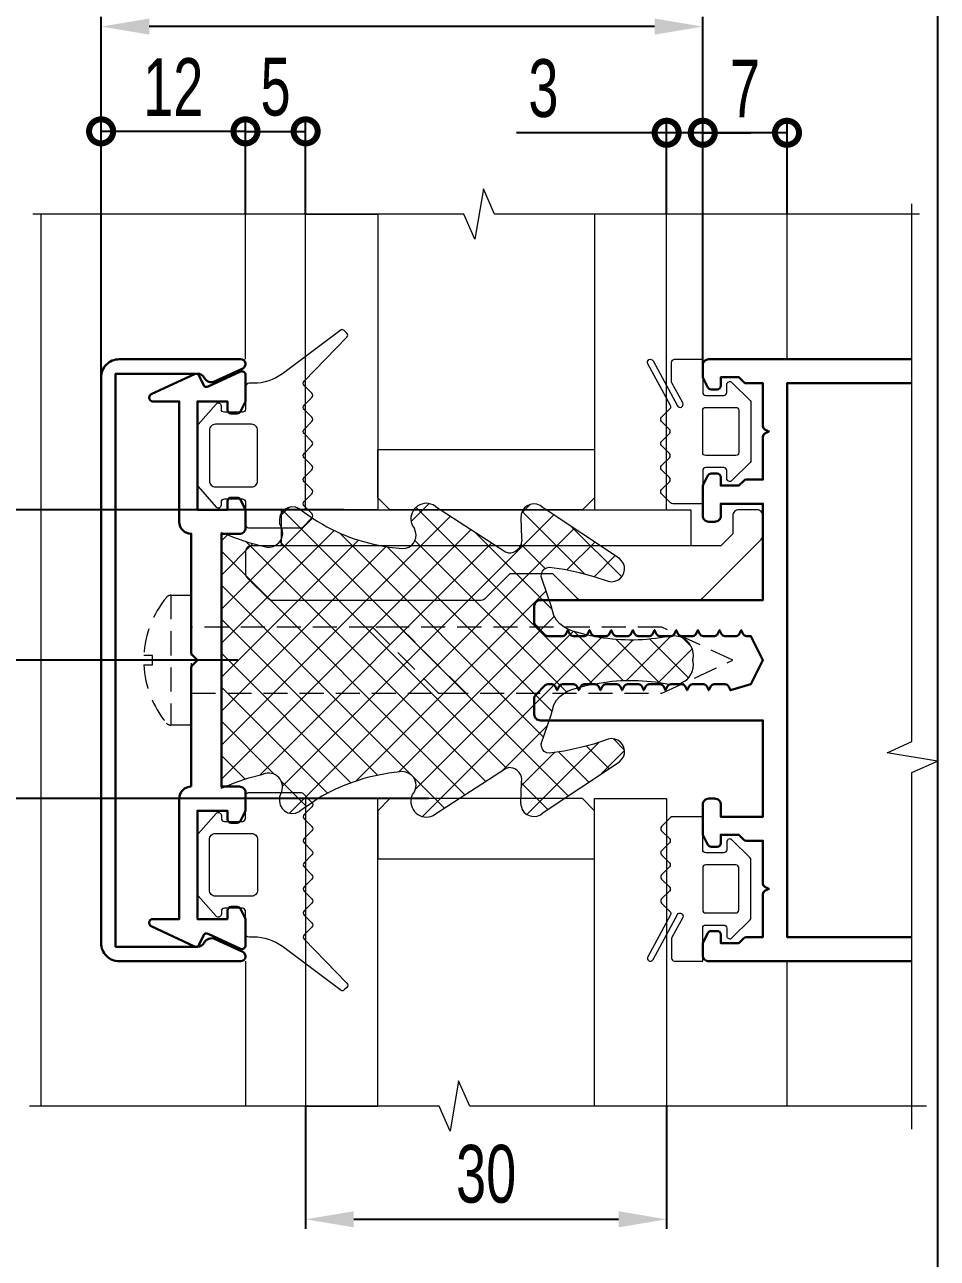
# Model space of a CAD drawing. Extents: x -37 to 8820, y -336 to 478.
# Drawn here: x 3077.6 to 3125, y 200.6 to 264.6 of the extents above; entities that cross this region are included whole.
import ezdxf

# ---------------------------------------------------------------- set-up
doc = ezdxf.new("R2010")
doc.units = 0
doc.header["$LTSCALE"] = 5
doc.linetypes.add('HIDDEN', pattern=[0.375, 0.25, -0.125])
doc.layers.get('0').update_dxf_attribs({"linetype": 'CONTINUOUS', "lineweight": 30})
doc.layers.get('DEFPOINTS').update_dxf_attribs({"linetype": 'CONTINUOUS'})
for name, color, linetype, lineweight in [('2', 3, 'HIDDEN', 13), ('Dimentions', 5, 'CONTINUOUS', 15), ('Glass', 5, 'CONTINUOUS', 20), ('Ал подклад', 7, 'CONTINUOUS', 20), ('Зигзаг', 1, 'CONTINUOUS', 15), ('Конструкции', 252, 'CONTINUOUS', 20), ('Подкладки', 1, 'CONTINUOUS', 20), ('Уплотнители', 1, 'CONTINUOUS', 20), ('Штриховка', 1, 'CONTINUOUS', 5)]:
    doc.layers.add(name, color=color, linetype=linetype, lineweight=lineweight)
doc.layers.add('Скрытые', color=14, linetype='CONTINUOUS', plot=False)
doc.styles.add('3', font='RUSS.SHX', dxfattribs={"width": 0.7, "height": 3})
doc.dimstyles.new('MX1_6', dxfattribs={"dimtxt": 3, "dimasz": 2.5, "dimexe": 0.5, "dimexo": 0, "dimgap": 0.8, "dimtad": 1, "dimlfac": 1.6, "dimdsep": 46, "dimtxsty": '3', "dimcen": 0, "dimclrd": 256, "dimclre": 256, "dimclrt": 256, "dimaunit": 1, "dimadec": 0, "dimazin": 0, "dimtfac": 1, "dimtmove": 0, "dimatfit": 1, "dimfxl": 1, "dimtvp": 1, "dimtolj": 1, "dimtzin": 0, "dimarcsym": 0})

# ---------------------------------------------------------------- blocks, each defined once
blk = doc.blocks.new('_DotSmall')
at = {"color": 0, "linetype": 'ByBlock', "const_width": 0.5}
blk.add_lwpolyline([(-0.0625, 0, 1), (0.0625, 0, 1)], format="xyb", close=True, dxfattribs=at)
blk = doc.blocks.new('*D1304')
at = {"layer": 'DEFPOINTS', "color": 0, "linetype": 'Continuous', "transparency": 16777216}
for p in [(3081.567, 259.094), (3089.067, 254.792), (3081.567, 244.841)]:
    blk.add_point(p, dxfattribs=at)
at = {"layer": 'Dimentions', "linetype": 'Continuous', "lineweight": -2, "transparency": 16777216}
for p, q in [((3081.567, 244.841), (3081.567, 259.594)), ((3089.067, 254.792), (3089.067, 259.594)), ((3089.067, 259.094), (3081.567, 259.094))]:
    blk.add_line(p, q, dxfattribs=at)
at = {"layer": 'Dimentions', "linetype": 'Continuous', "lineweight": -2, "transparency": 16777216, "xscale": 2.5, "yscale": 2.5, "zscale": 2.5, "rotation": 180}
blk.add_blockref('_DotSmall', (3081.567, 259.094), dxfattribs=at)
at = {"layer": 'Dimentions', "linetype": 'Continuous', "lineweight": -2, "transparency": 16777216, "xscale": 2.5, "yscale": 2.5, "zscale": 2.5}
blk.add_blockref('_DotSmall', (3089.067, 259.094), dxfattribs=at)
at = {"layer": 'Dimentions', "linetype": 'Continuous', "transparency": 16777216, "insert": (3085.317, 261.394), "char_height": 3, "attachment_point": 5, "style": '3'}
blk.add_mtext('\\A1;12', dxfattribs=at)
blk = doc.blocks.new('*D1305')
at = {"layer": 'DEFPOINTS', "color": 0, "linetype": 'Continuous', "transparency": 16777216}
for p in [(3112.817, 259.019), (3110.942, 254.792), (3112.817, 246.949)]:
    blk.add_point(p, dxfattribs=at)
at = {"layer": 'Dimentions', "linetype": 'Continuous', "lineweight": -2, "transparency": 16777216}
for p, q in [((3110.942, 254.792), (3110.942, 259.519)), ((3112.817, 246.949), (3112.817, 259.519)), ((3110.942, 259.019), (3103.142, 259.019)), ((3112.817, 259.019), (3110.942, 259.019)), ((3112.817, 259.019), (3115.317, 259.019))]:
    blk.add_line(p, q, dxfattribs=at)
at = {"layer": 'Dimentions', "linetype": 'Continuous', "lineweight": -2, "transparency": 16777216, "xscale": 2.5, "yscale": 2.5, "zscale": 2.5}
blk.add_blockref('_DotSmall', (3110.942, 259.019), dxfattribs=at)
at = {"layer": 'Dimentions', "linetype": 'Continuous', "lineweight": -2, "transparency": 16777216, "xscale": 2.5, "yscale": 2.5, "zscale": 2.5, "rotation": 180}
blk.add_blockref('_DotSmall', (3112.817, 259.019), dxfattribs=at)
at = {"layer": 'Dimentions', "linetype": 'Continuous', "transparency": 16777216, "insert": (3104.542, 261.319), "char_height": 3, "attachment_point": 5, "style": '3'}
blk.add_mtext('\\A1;3', dxfattribs=at)
blk = doc.blocks.new('*D1306')
at = {"layer": 'DEFPOINTS', "color": 0, "linetype": 'Continuous', "transparency": 16777216}
for p in [(3081.567, 264.534), (3112.817, 254.792), (3081.567, 253.528)]:
    blk.add_point(p, dxfattribs=at)
at = {"layer": 'Dimentions', "linetype": 'Continuous', "lineweight": -2, "transparency": 16777216}
for p, q in [((3081.567, 253.528), (3081.567, 265.034)), ((3110.317, 264.534), (3084.067, 264.534)), ((3112.817, 254.792), (3112.817, 265.034))]:
    blk.add_line(p, q, dxfattribs=at)
at = {"layer": 'Dimentions', "linetype": 'Continuous', "transparency": 16777216}
for points in [[(3084.067, 264.95), (3084.067, 264.117), (3081.567, 264.534)], [(3110.317, 264.95), (3110.317, 264.117), (3112.817, 264.534)]]:
    blk.add_solid(points, dxfattribs=at)
at = {"layer": 'Dimentions', "linetype": 'Continuous', "transparency": 16777216, "insert": (3097.192, 266.877), "char_height": 3, "attachment_point": 5, "style": '3'}
blk.add_mtext('\\A1;50', dxfattribs=at)
blk = doc.blocks.new('*D1307')
at = {"layer": 'DEFPOINTS', "color": 0, "linetype": 'Continuous', "transparency": 16777216}
for p in [(3092.192, 208.482), (3110.942, 208.482), (3110.942, 202.608)]:
    blk.add_point(p, dxfattribs=at)
at = {"layer": 'Dimentions', "linetype": 'Continuous', "lineweight": -2, "transparency": 16777216}
for p, q in [((3092.192, 208.482), (3092.192, 202.108)), ((3110.942, 208.482), (3110.942, 202.108)), ((3094.692, 202.608), (3108.442, 202.608))]:
    blk.add_line(p, q, dxfattribs=at)
at = {"layer": 'Dimentions', "linetype": 'Continuous', "transparency": 16777216}
for points in [[(3094.692, 203.025), (3094.692, 202.191), (3092.192, 202.608)], [(3108.442, 203.025), (3108.442, 202.191), (3110.942, 202.608)]]:
    blk.add_solid(points, dxfattribs=at)
at = {"layer": 'Dimentions', "linetype": 'Continuous', "transparency": 16777216, "insert": (3101.567, 204.951), "char_height": 3, "attachment_point": 5, "style": '3'}
blk.add_mtext('\\A1;30', dxfattribs=at)
blk = doc.blocks.new('*D1308')
at = {"layer": 'DEFPOINTS', "color": 0, "linetype": 'Continuous', "transparency": 16777216}
for p in [(3092.192, 259.094), (3089.067, 254.792), (3092.192, 254.792)]:
    blk.add_point(p, dxfattribs=at)
at = {"layer": 'Dimentions', "linetype": 'Continuous', "lineweight": -2, "transparency": 16777216}
for p, q in [((3089.067, 254.792), (3089.067, 259.594)), ((3092.192, 254.792), (3092.192, 259.594)), ((3089.067, 259.094), (3092.192, 259.094))]:
    blk.add_line(p, q, dxfattribs=at)
at = {"layer": 'Dimentions', "linetype": 'Continuous', "lineweight": -2, "transparency": 16777216, "xscale": 2.5, "yscale": 2.5, "zscale": 2.5, "rotation": 180}
blk.add_blockref('_DotSmall', (3089.067, 259.094), dxfattribs=at)
at = {"layer": 'Dimentions', "linetype": 'Continuous', "lineweight": -2, "transparency": 16777216, "xscale": 2.5, "yscale": 2.5, "zscale": 2.5}
blk.add_blockref('_DotSmall', (3092.192, 259.094), dxfattribs=at)
at = {"layer": 'Dimentions', "linetype": 'Continuous', "transparency": 16777216, "insert": (3090.629, 261.394), "char_height": 3, "attachment_point": 5, "style": '3'}
blk.add_mtext('\\A1;5', dxfattribs=at)
blk = doc.blocks.new('*D1309')
at = {"layer": 'DEFPOINTS', "color": 0, "linetype": 'Continuous', "transparency": 16777216}
for p in [(3112.817, 259.019), (3112.817, 254.792), (3117.192, 254.792)]:
    blk.add_point(p, dxfattribs=at)
at = {"layer": 'Dimentions', "linetype": 'Continuous', "lineweight": -2, "transparency": 16777216}
for p, q in [((3112.817, 254.792), (3112.817, 259.519)), ((3117.192, 254.792), (3117.192, 259.519)), ((3117.192, 259.019), (3112.817, 259.019))]:
    blk.add_line(p, q, dxfattribs=at)
at = {"layer": 'Dimentions', "linetype": 'Continuous', "lineweight": -2, "transparency": 16777216, "xscale": 2.5, "yscale": 2.5, "zscale": 2.5, "rotation": 180}
blk.add_blockref('_DotSmall', (3112.817, 259.019), dxfattribs=at)
at = {"layer": 'Dimentions', "linetype": 'Continuous', "lineweight": -2, "transparency": 16777216, "xscale": 2.5, "yscale": 2.5, "zscale": 2.5}
blk.add_blockref('_DotSmall', (3117.192, 259.019), dxfattribs=at)
at = {"layer": 'Dimentions', "linetype": 'Continuous', "transparency": 16777216, "insert": (3115.004, 261.319), "char_height": 3, "attachment_point": 5, "style": '3'}
blk.add_mtext('\\A1;7', dxfattribs=at)
blk = doc.blocks.new('*D1311')
at = {"layer": 'DEFPOINTS', "color": 0, "linetype": 'Continuous', "transparency": 16777216}
for p in [(3073.208, 239.449), (3094.198, 239.449), (3088.676, 231.637)]:
    blk.add_point(p, dxfattribs=at)
at = {"layer": 'Dimentions', "linetype": 'Continuous', "lineweight": -2, "transparency": 16777216}
for p, q in [((3094.198, 239.449), (3072.708, 239.449)), ((3073.208, 234.137), (3073.208, 236.949)), ((3088.676, 231.637), (3072.708, 231.637))]:
    blk.add_line(p, q, dxfattribs=at)
at = {"layer": 'Dimentions', "linetype": 'Continuous', "transparency": 16777216}
for points in [[(3072.791, 236.949), (3073.624, 236.949), (3073.208, 239.449)], [(3072.791, 234.137), (3073.624, 234.137), (3073.208, 231.637)]]:
    blk.add_solid(points, dxfattribs=at)
at = {"layer": 'Dimentions', "linetype": 'Continuous', "transparency": 16777216, "insert": (3070.908, 235.543), "char_height": 3, "attachment_point": 5, "rotation": 90, "style": '3'}
blk.add_mtext('\\A1;12.5', dxfattribs=at)
blk = doc.blocks.new('*D1312')
at = {"layer": 'DEFPOINTS', "color": 0, "linetype": 'Continuous', "transparency": 16777216}
for p in [(3088.676, 231.637), (3073.208, 224.449), (3098.573, 224.449)]:
    blk.add_point(p, dxfattribs=at)
at = {"layer": 'Dimentions', "linetype": 'Continuous', "lineweight": -2, "transparency": 16777216}
for p, q in [((3088.676, 231.637), (3072.708, 231.637)), ((3073.208, 229.137), (3073.208, 226.949)), ((3098.573, 224.449), (3072.708, 224.449))]:
    blk.add_line(p, q, dxfattribs=at)
at = {"layer": 'Dimentions', "linetype": 'Continuous', "transparency": 16777216}
for points in [[(3072.791, 229.137), (3073.624, 229.137), (3073.208, 231.637)], [(3072.791, 226.949), (3073.624, 226.949), (3073.208, 224.449)]]:
    blk.add_solid(points, dxfattribs=at)
at = {"layer": 'Dimentions', "linetype": 'Continuous', "transparency": 16777216, "insert": (3070.908, 228.043), "char_height": 3, "attachment_point": 5, "rotation": 90, "style": '3'}
blk.add_mtext('\\A1;11.5', dxfattribs=at)
blk = doc.blocks.new('1')
at = {"layer": 'Уплотнители'}
blk.add_line((0, -6.638), (0, 6.638), dxfattribs=at)
for points in [[(4.054, 7.863), (4.19, 7.754), (4.775, 7.346)], [(11.114, 7.985), (14.746, 5.618), (14.909, 5.577)], [(20.786, 5.156), (20.677, 5.278), (16.719, 7.904)], [(3.02, 7.101), (3.088, 6.938), (3.156, 6.747)], [(9.862, 7.169), (9.93, 6.979), (10.026, 6.829)], [(15.562, 7.563), (15.549, 7.373), (15.589, 6.353), (15.603, 6.19)], [(15.549, 7.373), (15.549, 7.359)], [(0, 6.638), (0.707, 6.353), (1.428, 6.108), (2.163, 5.917), (2.353, 5.863)], [(8.693, 5.863), (9.4, 5.795), (9.577, 5.809)], [(15.589, 6.353), (15.589, 6.339)], [(14.746, 5.618), (14.746, 5.605)], [(24.513, -0.231), (24.486, 0), (24.513, 0.231)], [(24.486, 0), (24.486, -0.014)], [(17.263, -2.313), (17.263, -2.326)], [(16.95, -3.333), (16.95, -3.346)], [(16.61, -4.339), (16.61, -4.353)], [(11.114, -7.985), (14.746, -5.618), (14.909, -5.577)], [(16.719, -7.904), (20.677, -5.278), (20.786, -5.156)], [(0, -6.638), (0.707, -6.353), (1.428, -6.108), (2.163, -5.917)], [(9.577, -5.809), (9.4, -5.781), (8.693, -5.863)], [(15.562, -7.563), (15.549, -7.373), (15.589, -6.353), (15.603, -6.176)], [(15.589, -6.353), (15.589, -6.366)], [(3.088, -6.938), (3.088, -6.924), (3.02, -7.101)], [(9.862, -7.169), (9.93, -6.979), (10.026, -6.829)], [(4.775, -7.346), (4.19, -7.754), (4.054, -7.863)], [(15.549, -7.373), (15.549, -7.387)]]:
    blk.add_lwpolyline(points, dxfattribs=at)
for points in [[(23.724, 1.238), (23.493, 1.265), (23.262, 1.238), (22.541, 1.129, -0.091156), (18.95, 1.32), (18.256, 1.51), (18.011, 1.592), (17.78, 1.728), (17.576, 1.891), (17.399, 2.081), (17.263, 2.313), (17.127, 2.83), (16.95, 3.333), (16.61, 4.339), (16.623, 4.489), (16.678, 4.625), (16.759, 4.734), (16.895, 4.802), (17.031, 4.829), (17.807, 4.72), (18.582, 4.557), (19.344, 4.353), (20.092, 4.095), (20.255, 4.067), (20.432, 4.095)], [(20.432, -4.095), (20.255, -4.067), (20.092, -4.095), (19.344, -4.353), (18.582, -4.557), (17.807, -4.72), (17.031, -4.829), (16.895, -4.802), (16.759, -4.734), (16.678, -4.612), (16.623, -4.489), (16.61, -4.339), (16.95, -3.333), (17.127, -2.83), (17.263, -2.313), (17.399, -2.081), (17.576, -1.891), (17.78, -1.728), (18.011, -1.592), (18.256, -1.51), (18.95, -1.32, -0.091156), (22.541, -1.129), (23.262, -1.238), (23.493, -1.265), (23.724, -1.238)]]:
    blk.add_lwpolyline(points, format="xyb", dxfattribs=at)
blk.add_arc((2.448, -6.584), 0.725, 331.99667, 113.16431, dxfattribs=at)
for points in [[(11.114, 7.985), (10.515, 8.44), (9.696, 7.86), (9.862, 7.169)], [(4.054, 7.863), (3.483, 8.167), (2.913, 7.721), (3.02, 7.101)], [(16.719, 7.904), (16.304, 8.307), (15.684, 8.116), (15.562, 7.563)], [(4.775, 7.346), (6.039, 6.535), (7.216, 6.114), (8.693, 5.863)], [(2.353, 5.863), (2.82, 5.791), (3.304, 6.274), (3.156, 6.747)], [(9.577, 5.809), (10.023, 5.934), (10.241, 6.419), (10.026, 6.829)], [(14.909, 5.577), (15.253, 5.547), (15.604, 5.837), (15.603, 6.19)], [(20.432, 4.095), (20.887, 4.194), (21.117, 4.806), (20.786, 5.156)], [(24.513, 0.231), (24.529, 0.69), (24.164, 1.159), (23.724, 1.238)], [(23.724, -1.238), (24.2, -1.106), (24.509, -0.733), (24.513, -0.231)], [(20.786, -5.156), (21.117, -4.806), (20.887, -4.194), (20.432, -4.095)], [(15.603, -6.176), (15.595, -5.83), (15.248, -5.548), (14.909, -5.577)], [(8.693, -5.863), (7.303, -6.095), (5.949, -6.556), (4.775, -7.346)], [(10.026, -6.829), (10.234, -6.412), (10.041, -5.944), (9.577, -5.809)], [(3.02, -7.101), (2.913, -7.721), (3.483, -8.167), (4.054, -7.863)], [(9.862, -7.169), (9.696, -7.86), (10.515, -8.44), (11.114, -7.985)], [(15.562, -7.563), (15.655, -8.105), (16.342, -8.292), (16.719, -7.904)]]:
    blk.add_open_spline(points, degree=3, dxfattribs=at)
blk = doc.blocks.new('*D228')
at = {"layer": 'DEFPOINTS', "color": 0, "linetype": 'Continuous', "transparency": 16777216}
for p in [(3088.676, 231.637), (3073.208, 224.449), (3090.942, 224.449)]:
    blk.add_point(p, dxfattribs=at)
at = {"layer": 'Dimentions', "linetype": 'Continuous', "lineweight": -2, "transparency": 16777216}
for p, q in [((3088.676, 231.637), (3072.708, 231.637)), ((3073.208, 229.137), (3073.208, 226.949)), ((3090.942, 224.449), (3072.708, 224.449))]:
    blk.add_line(p, q, dxfattribs=at)
at = {"layer": 'Dimentions', "linetype": 'Continuous', "transparency": 16777216}
for points in [[(3072.791, 229.137), (3073.624, 229.137), (3073.208, 231.637)], [(3072.791, 226.949), (3073.624, 226.949), (3073.208, 224.449)]]:
    blk.add_solid(points, dxfattribs=at)
at = {"layer": 'Dimentions', "linetype": 'Continuous', "transparency": 16777216, "insert": (3070.908, 228.043), "char_height": 3, "attachment_point": 5, "rotation": 90, "style": '3'}
blk.add_mtext('\\A1;11.5', dxfattribs=at)

msp = doc.modelspace()

# ---------------------------------------------------------------- hatches: boundary and pattern name
at = {"layer": 'Штриховка', "lineweight": 5}
h = msp.add_hatch(dxfattribs=at)
h.set_pattern_fill('NET', color=256, scale=10, angle=45, style=0)
h.set_pattern_definition([(45, (-4016.2168, 2373.9104), (-0.88388348, 0.88388348), []), (135, (-4016.2168, 2373.9104), (-0.88388348, -0.88388348), [])])
edge = h.paths.add_edge_path()
edge.add_spline(control_points=[(3112.3303, 231.8682), (3112.3461, 232.3273), (3111.9813, 232.7964), (3111.5413, 232.8749)], knot_values=[0, 0, 0, 0, 1, 1, 1, 1], degree=3, periodic=0)
edge.add_line((3111.5413, 232.8749), (3111.31, 232.9021))
edge.add_line((3111.31, 232.9021), (3111.0788, 232.8749))
edge.add_line((3111.0788, 232.8749), (3110.3578, 232.766))
edge.add_arc((3109.0801, 242.6288), 9.9451, 256.547552, 277.381309, ccw=False)
edge.add_line((3106.7665, 232.9565), (3106.0727, 233.1469))
edge.add_line((3106.0727, 233.1469), (3105.8279, 233.2285))
edge.add_line((3105.8279, 233.2285), (3105.5966, 233.3646))
edge.add_line((3105.5966, 233.3646), (3105.3925, 233.5278))
edge.add_line((3105.3925, 233.5278), (3105.2157, 233.7183))
edge.add_line((3105.2157, 233.7183), (3105.0797, 233.9495))
edge.add_line((3105.0797, 233.9495), (3104.9436, 234.4665))
edge.add_line((3104.9436, 234.4665), (3104.7668, 234.9698))
edge.add_line((3104.7668, 234.9698), (3104.4267, 235.9764))
edge.add_line((3104.4267, 235.9764), (3104.4403, 236.1261))
edge.add_line((3104.4403, 236.1261), (3104.4947, 236.2621))
edge.add_line((3104.4947, 236.2621), (3104.5763, 236.3709))
edge.add_line((3104.5763, 236.3709), (3104.7124, 236.4389))
edge.add_line((3104.7124, 236.4389), (3104.8484, 236.4662))
edge.add_line((3104.8484, 236.4662), (3105.6238, 236.3573))
edge.add_line((3105.6238, 236.3573), (3106.3992, 236.1941))
edge.add_line((3106.3992, 236.1941), (3107.161, 235.99))
edge.add_line((3107.161, 235.99), (3107.9092, 235.7316))
edge.add_line((3107.9092, 235.7316), (3108.0724, 235.7044))
edge.add_line((3108.0724, 235.7044), (3108.2493, 235.7316))
edge.add_spline(control_points=[(3108.2493, 235.7316), (3108.7041, 235.8306), (3108.9335, 236.4426), (3108.6029, 236.7926)], knot_values=[0, 0, 0, 0, 1, 1, 1, 1], degree=3, periodic=0)
edge.add_line((3108.6029, 236.7926), (3108.4941, 236.9151))
edge.add_line((3108.4941, 236.9151), (3104.5355, 239.5405))
edge.add_spline(control_points=[(3104.5355, 239.5405), (3104.1206, 239.9443), (3103.5005, 239.7527), (3103.3792, 239.2004)], knot_values=[0, 0, 0, 0, 1, 1, 1, 1], degree=3, periodic=0)
edge.add_line((3103.3792, 239.2004), (3103.3656, 239.01))
edge.add_line((3103.3656, 239.01), (3103.4065, 237.9897))
edge.add_line((3103.4065, 237.9897), (3103.4201, 237.8265))
edge.add_spline(control_points=[(3103.4201, 237.8265), (3103.4214, 237.4744), (3103.0698, 237.1842), (3102.7263, 237.2143)], knot_values=[0, 0, 0, 0, 1, 1, 1, 1], degree=3, periodic=0)
edge.add_line((3102.7397, 237.211), (3102.563, 237.2551))
edge.add_line((3102.563, 237.2551), (3098.9309, 239.6221))
edge.add_spline(control_points=[(3098.9309, 239.6221), (3098.3319, 240.0767), (3097.5132, 239.497), (3097.6794, 238.8059)], knot_values=[0, 0, 0, 0, 1, 1, 1, 1], degree=3, periodic=0)
edge.add_line((3097.6794, 238.8059), (3097.7474, 238.6155))
edge.add_line((3097.7474, 238.6155), (3097.8427, 238.4658))
edge.add_spline(control_points=[(3097.8427, 238.4658), (3098.0578, 238.0555), (3097.8402, 237.5707), (3097.3938, 237.4456)], knot_values=[0, 0, 0, 0, 1, 1, 1, 1], degree=3, periodic=0)
edge.add_line((3097.4052, 237.4465), (3097.2169, 237.432))
edge.add_line((3097.2169, 237.432), (3096.5095, 237.5))
edge.add_spline(control_points=[(3096.5095, 237.5), (3095.0333, 237.7508), (3093.856, 238.1722), (3092.5918, 238.9828)], knot_values=[0, 0, 0, 0, 1, 1, 1, 1], degree=3, periodic=0)
edge.add_line((3092.5918, 238.9828), (3092.0068, 239.3909))
edge.add_line((3092.0068, 239.3909), (3091.8708, 239.4997))
edge.add_spline(control_points=[(3091.8708, 239.4997), (3091.2997, 239.8035), (3090.7301, 239.3578), (3090.8369, 238.7379)], knot_values=[0, 0, 0, 0, 1, 1, 1, 1], degree=3, periodic=0)
edge.add_line((3090.8369, 238.7379), (3090.9049, 238.5747))
edge.add_line((3090.9049, 238.5747), (3090.973, 238.3842))
edge.add_spline(control_points=[(3090.973, 238.3842), (3091.121, 237.9111), (3090.6374, 237.4277), (3090.1704, 237.5)], knot_values=[0, 0, 0, 0, 1, 1, 1, 1], degree=3, periodic=0)
edge.add_line((3090.1849, 237.4959), (3089.9799, 237.5544))
edge.add_line((3089.9799, 237.5544), (3089.2453, 237.7449))
edge.add_line((3089.2453, 237.7449), (3088.5244, 237.9897))
edge.add_line((3088.5244, 237.9897), (3087.817, 238.2754))
edge.add_line((3087.817, 238.2754), (3087.817, 224.9985))
edge.add_line((3087.817, 224.9985), (3088.5244, 225.2842))
edge.add_line((3088.5244, 225.2842), (3089.2453, 225.529))
edge.add_line((3089.2453, 225.529), (3089.9799, 225.7195))
edge.add_arc((3090.265, 225.0531), 0.7248, -28.003331, 113.164313, ccw=False)
edge.add_line((3090.9049, 224.7128), (3090.8369, 224.536))
edge.add_spline(control_points=[(3090.8369, 224.536), (3090.7301, 223.9161), (3091.2997, 223.4704), (3091.8708, 223.7742)], knot_values=[0, 0, 0, 0, 1, 1, 1, 1], degree=3, periodic=0)
edge.add_line((3091.8708, 223.7742), (3092.0068, 223.883))
edge.add_line((3092.0068, 223.883), (3092.5918, 224.2911))
edge.add_spline(control_points=[(3092.5918, 224.2911), (3093.7662, 225.081), (3095.1204, 225.5424), (3096.5095, 225.7739)], knot_values=[0, 0, 0, 0, 1, 1, 1, 1], degree=3, periodic=0)
edge.add_line((3096.5095, 225.7739), (3097.2169, 225.8555))
edge.add_line((3097.2169, 225.8555), (3097.3938, 225.8283))
edge.add_spline(control_points=[(3097.3938, 225.8283), (3097.8581, 225.6925), (3098.0513, 225.2252), (3097.8427, 224.808)], knot_values=[0, 0, 0, 0, 1, 1, 1, 1], degree=3, periodic=0)
edge.add_line((3097.8514, 224.8218), (3097.7474, 224.6584))
edge.add_line((3097.7474, 224.6584), (3097.6794, 224.468))
edge.add_spline(control_points=[(3097.6794, 224.468), (3097.5132, 223.7769), (3098.3319, 223.1972), (3098.9309, 223.6518)], knot_values=[0, 0, 0, 0, 1, 1, 1, 1], degree=3, periodic=0)
edge.add_line((3098.9309, 223.6518), (3102.563, 226.0188))
edge.add_line((3102.563, 226.0188), (3102.7263, 226.0596))
edge.add_spline(control_points=[(3102.7263, 226.0596), (3103.0655, 226.0893), (3103.4119, 225.8072), (3103.4201, 225.461)], knot_values=[0, 0, 0, 0, 1, 1, 1, 1], degree=3, periodic=0)
edge.add_line((3103.4215, 225.48), (3103.4065, 225.2842))
edge.add_line((3103.4065, 225.2842), (3103.3656, 224.2639))
edge.add_line((3103.3656, 224.2639), (3103.3792, 224.0735))
edge.add_spline(control_points=[(3103.3792, 224.0735), (3103.4722, 223.5321), (3104.1587, 223.345), (3104.5355, 223.7334)], knot_values=[0, 0, 0, 0, 1, 1, 1, 1], degree=3, periodic=0)
edge.add_line((3104.5355, 223.7334), (3108.4941, 226.3588))
edge.add_line((3108.4941, 226.3588), (3108.6029, 226.4813))
edge.add_spline(control_points=[(3108.6029, 226.4813), (3108.9335, 226.8313), (3108.7041, 227.4433), (3108.2493, 227.5423)], knot_values=[0, 0, 0, 0, 1, 1, 1, 1], degree=3, periodic=0)
edge.add_line((3108.2493, 227.5423), (3108.0724, 227.5695))
edge.add_line((3108.0724, 227.5695), (3107.9092, 227.5423))
edge.add_line((3107.9092, 227.5423), (3107.161, 227.2839))
edge.add_line((3107.161, 227.2839), (3106.3992, 227.0798))
edge.add_line((3106.3992, 227.0798), (3105.6238, 226.9166))
edge.add_line((3105.6238, 226.9166), (3104.8484, 226.8077))
edge.add_line((3104.8484, 226.8077), (3104.7124, 226.835))
edge.add_line((3104.7124, 226.835), (3104.5763, 226.903))
edge.add_line((3104.5763, 226.903), (3104.4947, 227.0254))
edge.add_line((3104.4947, 227.0254), (3104.4403, 227.1478))
edge.add_line((3104.4403, 227.1478), (3104.4267, 227.2975))
edge.add_line((3104.4267, 227.2975), (3104.7668, 228.3041))
edge.add_line((3104.7668, 228.3041), (3104.9436, 228.8074))
edge.add_line((3104.9436, 228.8074), (3105.0797, 229.3244))
edge.add_line((3105.0797, 229.3244), (3105.2157, 229.5556))
edge.add_line((3105.2157, 229.5556), (3105.3925, 229.7461))
edge.add_line((3105.3925, 229.7461), (3105.5966, 229.9093))
edge.add_line((3105.5966, 229.9093), (3105.8279, 230.0454))
edge.add_line((3105.8279, 230.0454), (3106.0727, 230.127))
edge.add_line((3106.0727, 230.127), (3106.7665, 230.3174))
edge.add_arc((3109.0801, 220.6451), 9.9451, 82.618691, 103.452448, ccw=False)
edge.add_line((3110.3578, 230.5079), (3111.0788, 230.399))
edge.add_line((3111.0788, 230.399), (3111.31, 230.3718))
edge.add_line((3111.31, 230.3718), (3111.5413, 230.399))
edge.add_spline(control_points=[(3111.5413, 230.399), (3112.0165, 230.5314), (3112.3257, 230.9042), (3112.3303, 231.4057)], knot_values=[0, 0, 0, 0, 1, 1, 1, 1], degree=3, periodic=0)
edge.add_line((3112.3303, 231.4057), (3112.3031, 231.6369))
edge.add_line((3112.3031, 231.6369), (3112.3303, 231.8682))

# ---------------------------------------------------------------- linework, layer by layer
for points in [[(3081.567, 216.9494), (3081.567, 246.3244, -0.4142136), (3082.5045, 247.2619), (3088.817, 247.2619, -0.8025849), (3088.9226, 246.7854), (3087.486, 246.1154, -0.4015594), (3086.9129, 246.31, 0.2797393), (3086.5803, 246.5119), (3082.317, 246.5119), (3082.317, 216.7619), (3086.5803, 216.7619, 0.2797393), (3086.9129, 216.9639, -0.4015594), (3087.486, 217.1585), (3088.9226, 216.4885, -0.8025849), (3088.817, 216.0119), (3082.5045, 216.0119, -0.4142136)], [(3081.567, 216.9494), (3081.567, 246.3244, -0.4142136), (3082.5045, 247.2619), (3088.817, 247.2619, -0.8025849), (3088.9226, 246.7854), (3087.486, 246.1154, -0.4015594), (3086.9129, 246.31, 0.2797393), (3086.5803, 246.5119), (3082.317, 246.5119), (3082.317, 216.7619), (3086.5803, 216.7619, 0.2797393), (3086.9129, 216.9639, -0.4015594), (3087.486, 217.1585), (3088.9226, 216.4885, -0.8025849), (3088.817, 216.0119), (3082.5045, 216.0119, -0.4142136)], [(3086.2545, 225.0744), (3086.2545, 231.2468, -0.1989124), (3086.3094, 231.3794), (3086.567, 231.6369), (3086.3094, 231.8945, -0.1989124), (3086.2545, 232.0271), (3086.2545, 238.1994, -0.4142136), (3085.6295, 238.8244), (3085.6295, 245.0744), (3084.2545, 245.0744, -0.4142136), (3084.067, 245.2619), (3084.067, 245.2809, -0.2914734), (3084.1752, 245.4509), (3086.413, 246.4944, -0.4142136), (3086.6622, 246.4037), (3086.8822, 245.9319, 0.4142136), (3087.1314, 245.8412), (3088.8002, 246.6194, -0.5486188), (3089.067, 246.4494), (3089.067, 245.1187, -0.1164338), (3089.0472, 245.0349), (3088.8063, 244.5531, -0.284079), (3088.6386, 244.4494), (3088.317, 244.4494, -0.4142136), (3088.1295, 244.6369), (3088.1295, 245.0744), (3086.567, 245.0744), (3086.567, 239.4494), (3088.1295, 239.4494), (3088.1295, 239.8869, -0.4142136), (3088.317, 240.0744), (3088.6386, 240.0744, -0.284079), (3088.8063, 239.9708), (3089.0472, 239.489, -0.1164338), (3089.067, 239.4052), (3089.067, 238.5119, -0.4142136), (3088.7545, 238.1994), (3087.817, 238.1994), (3087.817, 225.0744), (3088.7545, 225.0744, -0.4142136), (3089.067, 224.7619), (3089.067, 223.8687, -0.1164338), (3089.0472, 223.7849), (3088.8063, 223.3031, -0.284079), (3088.6386, 223.1994), (3088.317, 223.1994, -0.4142136), (3088.1295, 223.3869), (3088.1295, 223.8244), (3086.567, 223.8244), (3086.567, 218.1994), (3088.1295, 218.1994), (3088.1295, 218.6369, -0.4142136), (3088.317, 218.8244), (3088.6386, 218.8244, -0.284079), (3088.8063, 218.7208), (3089.0472, 218.239, -0.1164338), (3089.067, 218.1552), (3089.067, 216.8244, -0.5486188), (3088.8002, 216.6545), (3087.1314, 217.4327, 0.4142136), (3086.8822, 217.342), (3086.6622, 216.8702, -0.4142136), (3086.413, 216.7795), (3084.1752, 217.823, -0.2914734), (3084.067, 217.993), (3084.067, 218.0119, -0.4142136), (3084.2545, 218.1994), (3085.6295, 218.1994), (3085.6295, 224.4494, -0.4142136)], [(3086.2545, 225.0744), (3086.2545, 231.2468, -0.1989124), (3086.3094, 231.3794), (3086.567, 231.6369), (3086.3094, 231.8945, -0.1989124), (3086.2545, 232.0271), (3086.2545, 238.1994, -0.4142136), (3085.6295, 238.8244), (3085.6295, 245.0744), (3084.2545, 245.0744, -0.4142136), (3084.067, 245.2619), (3084.067, 245.2809, -0.2914734), (3084.1752, 245.4509), (3086.413, 246.4944, -0.4142136), (3086.6622, 246.4037), (3086.8822, 245.9319, 0.4142136), (3087.1314, 245.8412), (3088.8002, 246.6194, -0.5486188), (3089.067, 246.4494), (3089.067, 245.1187, -0.1164338), (3089.0472, 245.0349), (3088.8063, 244.5531, -0.284079), (3088.6386, 244.4494), (3088.317, 244.4494, -0.4142136), (3088.1295, 244.6369), (3088.1295, 245.0744), (3086.567, 245.0744), (3086.567, 239.4494), (3088.1295, 239.4494), (3088.1295, 239.8869, -0.4142136), (3088.317, 240.0744), (3088.6386, 240.0744, -0.284079), (3088.8063, 239.9708), (3089.0472, 239.489, -0.1164338), (3089.067, 239.4052), (3089.067, 238.5119, -0.4142136), (3088.7545, 238.1994), (3087.817, 238.1994), (3087.817, 225.0744), (3088.7545, 225.0744, -0.4142136), (3089.067, 224.7619), (3089.067, 223.8687, -0.1164338), (3089.0472, 223.7849), (3088.8063, 223.3031, -0.284079), (3088.6386, 223.1994), (3088.317, 223.1994, -0.4142136), (3088.1295, 223.3869), (3088.1295, 223.8244), (3086.567, 223.8244), (3086.567, 218.1994), (3088.1295, 218.1994), (3088.1295, 218.6369, -0.4142136), (3088.317, 218.8244), (3088.6386, 218.8244, -0.284079), (3088.8063, 218.7208), (3089.0472, 218.239, -0.1164338), (3089.067, 218.1552), (3089.067, 216.8244, -0.5486188), (3088.8002, 216.6545), (3087.1314, 217.4327, 0.4142136), (3086.8822, 217.342), (3086.6622, 216.8702, -0.4142136), (3086.413, 216.7795), (3084.1752, 217.823, -0.2914734), (3084.067, 217.993), (3084.067, 218.0119, -0.4142136), (3084.2545, 218.1994), (3085.6295, 218.1994), (3085.6295, 224.4494, -0.4142136)]]:
    msp.add_lwpolyline(points, format="xyb", close=True)
msp.add_lwpolyline([(3123.6821, 216.0119), (3113.1295, 216.0119, -0.4142136), (3112.817, 216.3244), (3112.817, 216.9052, -0.1164338), (3112.8368, 216.989), (3113.0777, 217.4708, -0.284079), (3113.2454, 217.5744), (3113.567, 217.5744, -0.4142136), (3113.7545, 217.3869), (3113.7545, 216.9494), (3114.692, 216.9494), (3114.9496, 217.207, -0.1989124), (3115.0821, 217.2619), (3115.942, 217.2619), (3115.942, 219.4898, -0.284079), (3116.0456, 219.6575), (3116.2545, 219.7619), (3116.0456, 219.8664, -0.284079), (3115.942, 220.0341), (3115.942, 222.2619), (3115.0821, 222.2619, -0.1989124), (3114.9496, 222.3169), (3114.692, 222.5744), (3113.7545, 222.5744), (3113.7545, 222.1369, -0.4142136), (3113.567, 221.9494), (3113.2454, 221.9494, -0.284079), (3113.0777, 222.0531), (3112.8368, 222.5349, -0.1164338), (3112.817, 222.6187), (3112.817, 224.1369, -0.4142136), (3113.1295, 224.4494), (3113.442, 224.4494, -0.4142136), (3113.7545, 224.1369), (3113.7545, 223.5119), (3115.942, 223.5119), (3115.942, 228.5119), (3104.3795, 228.5119, -0.4142136), (3104.067, 228.8244), (3104.067, 229.6843, -0.1989124), (3104.1219, 229.8169), (3104.6371, 230.332, -0.1989124), (3104.7696, 230.3869), (3104.9823, 230.3869, -0.284079), (3105.15, 230.2833), (3105.2545, 230.0744), (3105.3589, 230.2833, -0.284079), (3105.5266, 230.3869), (3106.1073, 230.3869, -0.284079), (3106.275, 230.2833), (3106.3795, 230.0744), (3106.4839, 230.2833, -0.284079), (3106.6516, 230.3869), (3107.2323, 230.3869, -0.284079), (3107.4, 230.2833), (3107.5045, 230.0744), (3107.6089, 230.2833, -0.284079), (3107.7766, 230.3869), (3108.3573, 230.3869, -0.284079), (3108.525, 230.2833), (3108.6295, 230.0744), (3108.7339, 230.2833, -0.284079), (3108.9016, 230.3869), (3109.4823, 230.3869, -0.284079), (3109.65, 230.2833), (3109.7545, 230.0744), (3109.8589, 230.2833, -0.284079), (3110.0266, 230.3869), (3110.6073, 230.3869, -0.284079), (3110.775, 230.2833), (3110.8795, 230.0744), (3110.9839, 230.2833, -0.284079), (3111.1516, 230.3869), (3111.7323, 230.3869, -0.284079), (3111.9, 230.2833), (3112.0045, 230.0744), (3112.1089, 230.2833, -0.284079), (3112.2766, 230.3869), (3112.8573, 230.3869, -0.284079), (3113.025, 230.2833), (3113.1295, 230.0744), (3113.2339, 230.2833, -0.284079), (3113.4016, 230.3869), (3113.9823, 230.3869, -0.284079), (3114.15, 230.2833), (3114.2545, 230.0744), (3115.317, 230.3869), (3115.942, 231.6369), (3115.317, 232.8869), (3115.0891, 232.8869, -0.284079), (3114.9214, 232.9906), (3114.817, 233.1994), (3114.7125, 232.9906, -0.284079), (3114.5448, 232.8869), (3113.9641, 232.8869, -0.284079), (3113.7964, 232.9906), (3113.692, 233.1994), (3113.5875, 232.9906, -0.284079), (3113.4198, 232.8869), (3112.8391, 232.8869, -0.284079), (3112.6714, 232.9906), (3112.567, 233.1994), (3112.4625, 232.9906, -0.284079), (3112.2948, 232.8869), (3111.7141, 232.8869, -0.284079), (3111.5464, 232.9906), (3111.442, 233.1994), (3111.3375, 232.9906, -0.284079), (3111.1698, 232.8869), (3110.5891, 232.8869, -0.284079), (3110.4214, 232.9906), (3110.317, 233.1994), (3110.2125, 232.9906, -0.284079), (3110.0448, 232.8869), (3109.4641, 232.8869, -0.284079), (3109.2964, 232.9906), (3109.192, 233.1994), (3109.0875, 232.9906, -0.284079), (3108.9198, 232.8869), (3108.3391, 232.8869, -0.284079), (3108.1714, 232.9906), (3108.067, 233.1994), (3107.9625, 232.9906, -0.284079), (3107.7948, 232.8869), (3107.2141, 232.8869, -0.284079), (3107.0464, 232.9906), (3106.942, 233.1994), (3106.8375, 232.9906, -0.284079), (3106.6698, 232.8869), (3106.0891, 232.8869, -0.284079), (3105.9214, 232.9906), (3105.817, 233.1994), (3105.7125, 232.9906, -0.284079), (3105.5448, 232.8869), (3104.7696, 232.8869, -0.1989124), (3104.6371, 232.9419), (3104.1219, 233.457, -0.1989124), (3104.067, 233.5896), (3104.067, 234.4494, -0.4142136), (3104.3795, 234.7619), (3115.942, 234.7619), (3115.942, 239.7619), (3113.7545, 239.7619), (3113.7545, 239.1369, -0.4142136), (3113.442, 238.8244), (3113.1295, 238.8244, -0.4142136), (3112.817, 239.1369), (3112.817, 240.6552, -0.1164338), (3112.8368, 240.739), (3113.0777, 241.2208, -0.284079), (3113.2454, 241.3244), (3113.567, 241.3244, -0.4142136), (3113.7545, 241.1369), (3113.7545, 240.6994), (3114.692, 240.6994), (3114.9496, 240.957, -0.1989124), (3115.0821, 241.0119), (3115.942, 241.0119), (3115.942, 243.2398, -0.284079), (3116.0456, 243.4075), (3116.2545, 243.5119), (3116.0456, 243.6164, -0.284079), (3115.942, 243.7841), (3115.942, 246.0119), (3115.0821, 246.0119, -0.1989124), (3114.9496, 246.0669), (3114.692, 246.3244), (3113.7545, 246.3244), (3113.7545, 245.8869, -0.4142136), (3113.567, 245.6994), (3113.2454, 245.6994, -0.284079), (3113.0777, 245.8031), (3112.8368, 246.2849, -0.1164338), (3112.817, 246.3687), (3112.817, 246.9494, -0.4142136), (3113.1295, 247.2619), (3123.6821, 247.2619)], format="xyb")
msp.add_lwpolyline([(3123.6821, 217.2619), (3117.192, 217.2619), (3117.192, 246.0119), (3123.6821, 246.0119)])
at = {"layer": '2'}
msp.add_line((3085.1984, 235.0119), (3085.1984, 228.2619), dxfattribs=at)
msp.add_line((3085.1984, 235.0119), (3085.1984, 228.2619), dxfattribs=at)
msp.add_lwpolyline([(3083.7916, 231.8826, -0.1618489), (3084.9574, 234.8983, -0.2238875), (3085.1984, 235.0119), (3086.2545, 235.0119), (3086.2545, 228.2619), (3085.1984, 228.2619, -0.2238875), (3084.9574, 228.3756, -0.1618489), (3083.7916, 231.3913), (3084.2293, 231.3913), (3084.2293, 231.8826)], format="xyb", close=True, dxfattribs=at)
msp.add_lwpolyline([(3083.7916, 231.8826, -0.1618489), (3084.9574, 234.8983, -0.2238875), (3085.1984, 235.0119), (3086.2545, 235.0119), (3086.2545, 228.2619), (3085.1984, 228.2619, -0.2238875), (3084.9574, 228.3756, -0.1618489), (3083.7916, 231.3913), (3084.2293, 231.3913), (3084.2293, 231.8826)], format="xyb", close=True, dxfattribs=at)
for points in [[(3086.2545, 229.9182), (3110.6936, 229.9182), (3114.3795, 231.6369), (3110.6936, 233.3557), (3086.2545, 233.3557)], [(3095.6585, 233.3557), (3099.096, 229.9182), (3100.5283, 229.9182), (3097.0908, 233.3557)]]:
    msp.add_lwpolyline(points, close=True, dxfattribs=at)
at = {"layer": 'Glass'}
for points in [[(3095.942, 254.7922), (3095.942, 239.4494), (3092.192, 239.4494), (3092.192, 254.7922)], [(3107.192, 254.7922), (3107.192, 239.4494), (3110.942, 239.4494), (3110.942, 254.7922)], [(3106.567, 239.4494), (3096.567, 239.4494), (3095.942, 240.0744), (3095.942, 242.5744), (3107.192, 242.5744), (3107.192, 240.0744)], [(3095.942, 208.4817), (3095.942, 224.4494), (3092.192, 224.4494), (3092.192, 208.4817)], [(3106.567, 224.4494), (3096.567, 224.4494), (3095.942, 223.8244), (3095.942, 221.3244), (3107.192, 221.3244), (3107.192, 223.8244)], [(3107.192, 208.4817), (3107.192, 224.4494), (3110.942, 224.4494), (3110.942, 208.4817)]]:
    msp.add_lwpolyline(points, close=True, dxfattribs=at)
at = {"layer": 'Ал подклад'}
msp.add_lwpolyline([(3106.5144, 234.7619), (3112.5803, 234.7619, 0.1989124), (3112.8013, 234.8535), (3115.8504, 237.9027, 0.1989124), (3115.942, 238.1236), (3115.942, 239.1369, 0.4142136), (3115.6295, 239.4494), (3114.692, 239.4494, 0.4142136), (3114.3795, 239.1369), (3114.3795, 238.1994), (3113.7545, 237.5744), (3089.3795, 237.5744, 0.4142136), (3089.067, 237.2619), (3089.067, 236.1414, 0.1989124), (3089.1585, 235.9204), (3090.2254, 234.8535, 0.1989124), (3090.4464, 234.7619), (3101.3081, 234.7619, 0.1989124), (3101.5291, 234.8535), (3102.817, 236.1414), (3105.0055, 236.1414), (3106.2934, 234.8535, 0.1989124)], format="xyb", close=True, dxfattribs=at)
at = {"layer": 'Зигзаг'}
for points in [[(3124.0794, 254.7922), (3102.0026, 254.7922), (3101.4218, 256.1101), (3100.9861, 253.4974), (3100.4036, 254.7922), (3078.0152, 254.7922)], [(3123.6821, 207.2852), (3123.6821, 225.8101), (3125, 226.391), (3122.3873, 226.8266), (3123.6821, 227.4091), (3123.6821, 255.3358)], [(3124.4452, 208.4817), (3100.7172, 208.4817), (3100.1364, 209.7996), (3099.7007, 207.1869), (3099.1183, 208.4817), (3077.8551, 208.4817)]]:
    msp.add_lwpolyline(points, dxfattribs=at)
at = {"layer": 'Конструкции'}
for p, q in [((3089.067, 247.2619), (3089.067, 254.7922)), ((3117.192, 247.2619), (3117.192, 254.7922)), ((3089.067, 216.0119), (3089.067, 208.4817)), ((3117.192, 208.4817), (3117.192, 216.0119))]:
    msp.add_line(p, q, dxfattribs=at)
msp.add_lwpolyline([(3078.442, 254.7922), (3078.442, 208.4817)], dxfattribs=at)
at = {"layer": 'Подкладки'}
msp.add_lwpolyline([(3090.942, 237.5744), (3090.942, 239.4494), (3112.192, 239.4494), (3112.192, 237.5744)], close=True, dxfattribs=at)
at = {"layer": 'Скрытые', "linetype": 'Continuous'}
msp.add_lwpolyline([(2960, 10), (2960, 287), (3125, 287), (3125, 10)], close=True, dxfattribs=at)
at = {"layer": 'Уплотнители'}
for points in [[(3087.817, 239.8557, -0.4142136), (3087.9732, 240.0119), (3088.9107, 240.0119, -0.4142136), (3089.067, 239.8557), (3089.067, 238.6682, 0.4142136), (3089.2232, 238.5119), (3091.9549, 238.5119, 0.1989124), (3092.0433, 238.5486), (3092.5212, 239.0265, 0.4142136), (3092.5212, 239.2474), (3092.1172, 239.6515, -0.4142136), (3092.1172, 239.8724), (3092.5212, 240.2765, 0.4142136), (3092.5212, 240.4974), (3092.1172, 240.9015, -0.4142136), (3092.1172, 241.1224), (3092.5212, 241.5265, 0.4142136), (3092.5212, 241.7474), (3092.1172, 242.1515, -0.4142136), (3092.1172, 242.3724), (3092.5212, 242.7765, 0.4142136), (3092.5212, 242.9974), (3092.1172, 243.4015, -0.4142136), (3092.1172, 243.6224), (3092.5212, 244.0265, 0.4142136), (3092.5212, 244.2474), (3092.1172, 244.6515, -0.4142136), (3092.1172, 244.8724), (3092.5212, 245.2765, 0.4142136), (3092.5212, 245.4974), (3092.1172, 245.9015, -0.4142136), (3092.1172, 246.1224), (3094.3315, 248.4015, 0.4142136), (3094.3315, 248.6224), (3094.2002, 248.7538, 0.2925382), (3094.0357, 248.7899), (3090.9825, 246.5091, -0.1617878), (3089.4863, 246.0119), (3089.2545, 246.0119, 0.4142136), (3089.067, 245.8244), (3089.067, 244.6682, -0.4142136), (3088.9107, 244.5119), (3087.9732, 244.5119, -0.4142136), (3087.817, 244.6682), (3087.817, 244.8244, 0.6685867), (3087.5501, 244.9348), (3086.6126, 243.8702, 0.1986192), (3086.567, 243.7598), (3086.567, 240.7641, 0.1986192), (3086.6126, 240.6537), (3087.5501, 239.5891, 0.6685867), (3087.817, 239.6994)], [(3087.817, 239.8557, -0.4142136), (3087.9732, 240.0119), (3088.9107, 240.0119, -0.4142136), (3089.067, 239.8557), (3089.067, 238.6682, 0.4142136), (3089.2232, 238.5119), (3091.9549, 238.5119, 0.1989124), (3092.0433, 238.5486), (3092.5212, 239.0265, 0.4142136), (3092.5212, 239.2474), (3092.1172, 239.6515, -0.4142136), (3092.1172, 239.8724), (3092.5212, 240.2765, 0.4142136), (3092.5212, 240.4974), (3092.1172, 240.9015, -0.4142136), (3092.1172, 241.1224), (3092.5212, 241.5265, 0.4142136), (3092.5212, 241.7474), (3092.1172, 242.1515, -0.4142136), (3092.1172, 242.3724), (3092.5212, 242.7765, 0.4142136), (3092.5212, 242.9974), (3092.1172, 243.4015, -0.4142136), (3092.1172, 243.6224), (3092.5212, 244.0265, 0.4142136), (3092.5212, 244.2474), (3092.1172, 244.6515, -0.4142136), (3092.1172, 244.8724), (3092.5212, 245.2765, 0.4142136), (3092.5212, 245.4974), (3092.1172, 245.9015, -0.4142136), (3092.1172, 246.1224), (3094.3315, 248.4015, 0.4142136), (3094.3315, 248.6224), (3094.2002, 248.7538, 0.2925382), (3094.0357, 248.7899), (3090.9825, 246.5091, -0.1617878), (3089.4863, 246.0119), (3089.2545, 246.0119, 0.4142136), (3089.067, 245.8244), (3089.067, 244.6682, -0.4142136), (3088.9107, 244.5119), (3087.9732, 244.5119, -0.4142136), (3087.817, 244.6682), (3087.817, 244.8244, 0.6685867), (3087.5501, 244.9348), (3086.6126, 243.8702, 0.1986192), (3086.567, 243.7598), (3086.567, 240.7641, 0.1986192), (3086.6126, 240.6537), (3087.5501, 239.5891, 0.6685867), (3087.817, 239.6994)], [(3111.7778, 244.9927), (3111.2109, 246.0378, -0.1249127), (3111.192, 246.1123), (3111.192, 247.1057, -0.4142136), (3111.3482, 247.2619), (3112.817, 247.2619), (3112.817, 245.5432, 0.4142136), (3112.9732, 245.3869), (3113.9107, 245.3869, 0.4142136), (3114.067, 245.5432), (3114.067, 245.9494, -0.6685867), (3114.3338, 246.0598), (3115.2713, 245.1202, -0.1986192), (3115.317, 245.0098), (3115.317, 242.0141, -0.1986192), (3115.2713, 241.9037), (3114.3338, 240.9641, -0.6685867), (3114.067, 241.0744), (3114.067, 241.4807, 0.4142136), (3113.9107, 241.6369), (3112.9732, 241.6369, 0.4142136), (3112.817, 241.4807), (3112.817, 239.7619), (3111.2567, 239.7619, -0.1989124), (3111.1462, 239.8077), (3110.6775, 240.2765, -0.4142136), (3110.6775, 240.4974), (3111.0815, 240.9015, 0.4142136), (3111.0815, 241.1224), (3110.6775, 241.5265, -0.4142136), (3110.6775, 241.7474), (3111.0815, 242.1515, 0.4142136), (3111.0815, 242.3724), (3110.6775, 242.7765, -0.4142136), (3110.6775, 242.9974), (3111.0815, 243.4015, 0.4142136), (3111.0815, 243.6224), (3110.6775, 244.0265, -0.4142136), (3110.6775, 244.2474), (3111.1095, 244.6795, 0.3320761), (3111.1364, 244.8645), (3109.9609, 247.0312, -1), (3110.2356, 247.1802), (3111.5032, 244.8437, 1)], [(3114.692, 244.6057), (3114.692, 242.4182, -0.4142136), (3114.5357, 242.2619), (3112.9732, 242.2619, -0.4142136), (3112.817, 242.4182), (3112.817, 244.6057, -0.4142136), (3112.9732, 244.7619), (3114.5357, 244.7619, -0.4142136)], [(3087.192, 243.5744), (3087.192, 240.9494, 0.4142136), (3087.5045, 240.6369), (3089.3795, 240.6369, 0.4142136), (3089.692, 240.9494), (3089.692, 243.5744, 0.4142136), (3089.3795, 243.8869), (3087.5045, 243.8869, 0.4142136)], [(3087.192, 243.5744), (3087.192, 240.9494, 0.4142136), (3087.5045, 240.6369), (3089.3795, 240.6369, 0.4142136), (3089.692, 240.9494), (3089.692, 243.5744, 0.4142136), (3089.3795, 243.8869), (3087.5045, 243.8869, 0.4142136)], [(3087.817, 223.4182, 0.4142136), (3087.9732, 223.2619), (3088.9107, 223.2619, 0.4142136), (3089.067, 223.4182), (3089.067, 224.6057, -0.4142136), (3089.2232, 224.7619), (3091.9549, 224.7619, -0.1989124), (3092.0433, 224.7253), (3092.5212, 224.2474, -0.4142136), (3092.5212, 224.0265), (3092.1172, 223.6224, 0.4142136), (3092.1172, 223.4015), (3092.5212, 222.9974, -0.4142136), (3092.5212, 222.7765), (3092.1172, 222.3724, 0.4142136), (3092.1172, 222.1515), (3092.5212, 221.7474, -0.4142136), (3092.5212, 221.5265), (3092.1172, 221.1224, 0.4142136), (3092.1172, 220.9015), (3092.5212, 220.4974, -0.4142136), (3092.5212, 220.2765), (3092.1172, 219.8724, 0.4142136), (3092.1172, 219.6515), (3092.5212, 219.2474, -0.4142136), (3092.5212, 219.0265), (3092.1172, 218.6224, 0.4142136), (3092.1172, 218.4015), (3092.5212, 217.9974, -0.4142136), (3092.5212, 217.7765), (3092.1172, 217.3724, 0.4142136), (3092.1172, 217.1515), (3094.3315, 214.8724, -0.4142136), (3094.3315, 214.6515), (3094.2002, 214.5201, -0.2925382), (3094.0357, 214.484), (3090.9825, 216.7648, 0.1617878), (3089.4863, 217.2619), (3089.2545, 217.2619, -0.4142136), (3089.067, 217.4494), (3089.067, 218.6057, 0.4142136), (3088.9107, 218.7619), (3087.9732, 218.7619, 0.4142136), (3087.817, 218.6057), (3087.817, 218.4494, -0.6685867), (3087.5501, 218.3391), (3086.6126, 219.4037, -0.1986192), (3086.567, 219.5141), (3086.567, 222.5098, -0.1986192), (3086.6126, 222.6202), (3087.5501, 223.6848, -0.6685867), (3087.817, 223.5744)], [(3087.817, 223.4182, 0.4142136), (3087.9732, 223.2619), (3088.9107, 223.2619, 0.4142136), (3089.067, 223.4182), (3089.067, 224.6057, -0.4142136), (3089.2232, 224.7619), (3091.9549, 224.7619, -0.1989124), (3092.0433, 224.7253), (3092.5212, 224.2474, -0.4142136), (3092.5212, 224.0265), (3092.1172, 223.6224, 0.4142136), (3092.1172, 223.4015), (3092.5212, 222.9974, -0.4142136), (3092.5212, 222.7765), (3092.1172, 222.3724, 0.4142136), (3092.1172, 222.1515), (3092.5212, 221.7474, -0.4142136), (3092.5212, 221.5265), (3092.1172, 221.1224, 0.4142136), (3092.1172, 220.9015), (3092.5212, 220.4974, -0.4142136), (3092.5212, 220.2765), (3092.1172, 219.8724, 0.4142136), (3092.1172, 219.6515), (3092.5212, 219.2474, -0.4142136), (3092.5212, 219.0265), (3092.1172, 218.6224, 0.4142136), (3092.1172, 218.4015), (3092.5212, 217.9974, -0.4142136), (3092.5212, 217.7765), (3092.1172, 217.3724, 0.4142136), (3092.1172, 217.1515), (3094.3315, 214.8724, -0.4142136), (3094.3315, 214.6515), (3094.2002, 214.5201, -0.2925382), (3094.0357, 214.484), (3090.9825, 216.7648, 0.1617878), (3089.4863, 217.2619), (3089.2545, 217.2619, -0.4142136), (3089.067, 217.4494), (3089.067, 218.6057, 0.4142136), (3088.9107, 218.7619), (3087.9732, 218.7619, 0.4142136), (3087.817, 218.6057), (3087.817, 218.4494, -0.6685867), (3087.5501, 218.3391), (3086.6126, 219.4037, -0.1986192), (3086.567, 219.5141), (3086.567, 222.5098, -0.1986192), (3086.6126, 222.6202), (3087.5501, 223.6848, -0.6685867), (3087.817, 223.5744)], [(3111.7778, 218.2812), (3111.2109, 217.2361, 0.1249127), (3111.192, 217.1616), (3111.192, 216.1682, 0.4142136), (3111.3482, 216.0119), (3112.817, 216.0119), (3112.817, 217.7307, -0.4142136), (3112.9732, 217.8869), (3113.9107, 217.8869, -0.4142136), (3114.067, 217.7307), (3114.067, 217.3244, 0.6685867), (3114.3338, 217.2141), (3115.2713, 218.1537, 0.1986192), (3115.317, 218.2641), (3115.317, 221.2598, 0.1986192), (3115.2713, 221.3702), (3114.3338, 222.3098, 0.6685867), (3114.067, 222.1994), (3114.067, 221.7932, -0.4142136), (3113.9107, 221.6369), (3112.9732, 221.6369, -0.4142136), (3112.817, 221.7932), (3112.817, 223.5119), (3111.2567, 223.5119, 0.1989124), (3111.1462, 223.4662), (3110.6775, 222.9974, 0.4142136), (3110.6775, 222.7765), (3111.0815, 222.3724, -0.4142136), (3111.0815, 222.1515), (3110.6775, 221.7474, 0.4142136), (3110.6775, 221.5265), (3111.0815, 221.1224, -0.4142136), (3111.0815, 220.9015), (3110.6775, 220.4974, 0.4142136), (3110.6775, 220.2765), (3111.0815, 219.8724, -0.4142136), (3111.0815, 219.6515), (3110.6775, 219.2474, 0.4142136), (3110.6775, 219.0265), (3111.1095, 218.5944, -0.3320761), (3111.1364, 218.4094), (3109.9609, 216.2427, 1), (3110.2356, 216.0937), (3111.5032, 218.4302, -1)], [(3087.192, 219.6994), (3087.192, 222.3244, -0.4142136), (3087.5045, 222.6369), (3089.3795, 222.6369, -0.4142136), (3089.692, 222.3244), (3089.692, 219.6994, -0.4142136), (3089.3795, 219.3869), (3087.5045, 219.3869, -0.4142136)], [(3087.192, 219.6994), (3087.192, 222.3244, -0.4142136), (3087.5045, 222.6369), (3089.3795, 222.6369, -0.4142136), (3089.692, 222.3244), (3089.692, 219.6994, -0.4142136), (3089.3795, 219.3869), (3087.5045, 219.3869, -0.4142136)], [(3114.692, 218.6682), (3114.692, 220.8557, 0.4142136), (3114.5357, 221.0119), (3112.9732, 221.0119, 0.4142136), (3112.817, 220.8557), (3112.817, 218.6682, 0.4142136), (3112.9732, 218.5119), (3114.5357, 218.5119, 0.4142136)]]:
    msp.add_lwpolyline(points, format="xyb", close=True, dxfattribs=at)

# ---------------------------------------------------------------- block references
at = {"layer": 'Dimentions'}
msp.add_blockref('1', (3087.817, 231.6369), dxfattribs=at)

# ---------------------------------------------------------------- dimensions: what is measured, and where the dimension line sits
at = {"layer": 'Dimentions', "linetype": 'Continuous'}
for base, p1, p2, picture, middle in [((3081.567, 264.5338), (3112.817, 254.7922), (3081.567, 253.5282), '*D1306', (3097.192, 266.8766)), ((3110.942, 202.6081), (3092.192, 208.4817), (3110.942, 208.4817), '*D1307', (3101.567, 204.9509))]:
    dim = msp.add_linear_dim(base=base, p1=p1, p2=p2, dimstyle='MX1_6', dxfattribs=at)
    dim.commit()
    dim.dimension.update_dxf_attribs({"geometry": picture, "text_midpoint": middle})
for base, p1, p2, picture, middle in [((3081.567, 259.0942), (3089.067, 254.7922), (3081.567, 244.8415), '*D1304', (3085.317, 261.3942)), ((3092.192, 259.0942), (3089.067, 254.7922), (3092.192, 254.7922), '*D1308', (3090.6295, 261.3942)), ((3112.817, 259.0191), (3117.192, 254.7922), (3112.817, 254.7922), '*D1309', (3115.0045, 261.3191))]:
    dim = msp.add_linear_dim(base=base, p1=p1, p2=p2, dimstyle='MX1_6', override={"dimdec": 0, "dimblk1": 'DotSmall', "dimblk2": 'DotSmall', "dimsah": 1}, dxfattribs=at)
    dim.commit()
    dim.dimension.update_dxf_attribs({"geometry": picture, "text_midpoint": middle})
dim = msp.add_linear_dim(base=(3112.817, 259.0191), p1=(3110.942, 254.7922), p2=(3112.817, 246.9494), dimstyle='MX1_6', override={"dimdec": 0, "dimblk1": 'DotSmall', "dimblk2": 'DotSmall', "dimsah": 1}, dxfattribs=at)
dim.commit()
dim.dimension.update_dxf_attribs({"geometry": '*D1305', "text_midpoint": (3104.542, 259.0191), "dimtype": 160})
dim = msp.add_linear_dim(base=(3073.2078, 239.4494), p1=(3088.6762, 231.6369), p2=(3094.1978, 239.4494), angle=90, dimstyle='MX1_6', dxfattribs=at)
dim.commit()
dim.dimension.update_dxf_attribs({"geometry": '*D1311', "text_midpoint": (3073.2078, 235.5432), "dimtype": 160})
for p2, picture in [((3098.5728, 224.4494), '*D1312'), ((3090.942, 224.4494), '*D228')]:
    dim = msp.add_linear_dim(base=(3073.2078, 224.4494), p1=(3088.6762, 231.6369), p2=p2, angle=90, dimstyle='MX1_6', dxfattribs=at)
    dim.commit()
    dim.dimension.update_dxf_attribs({"geometry": picture, "text_midpoint": (3070.9078, 228.0432)})

doc.saveas('drawing.dxf')
